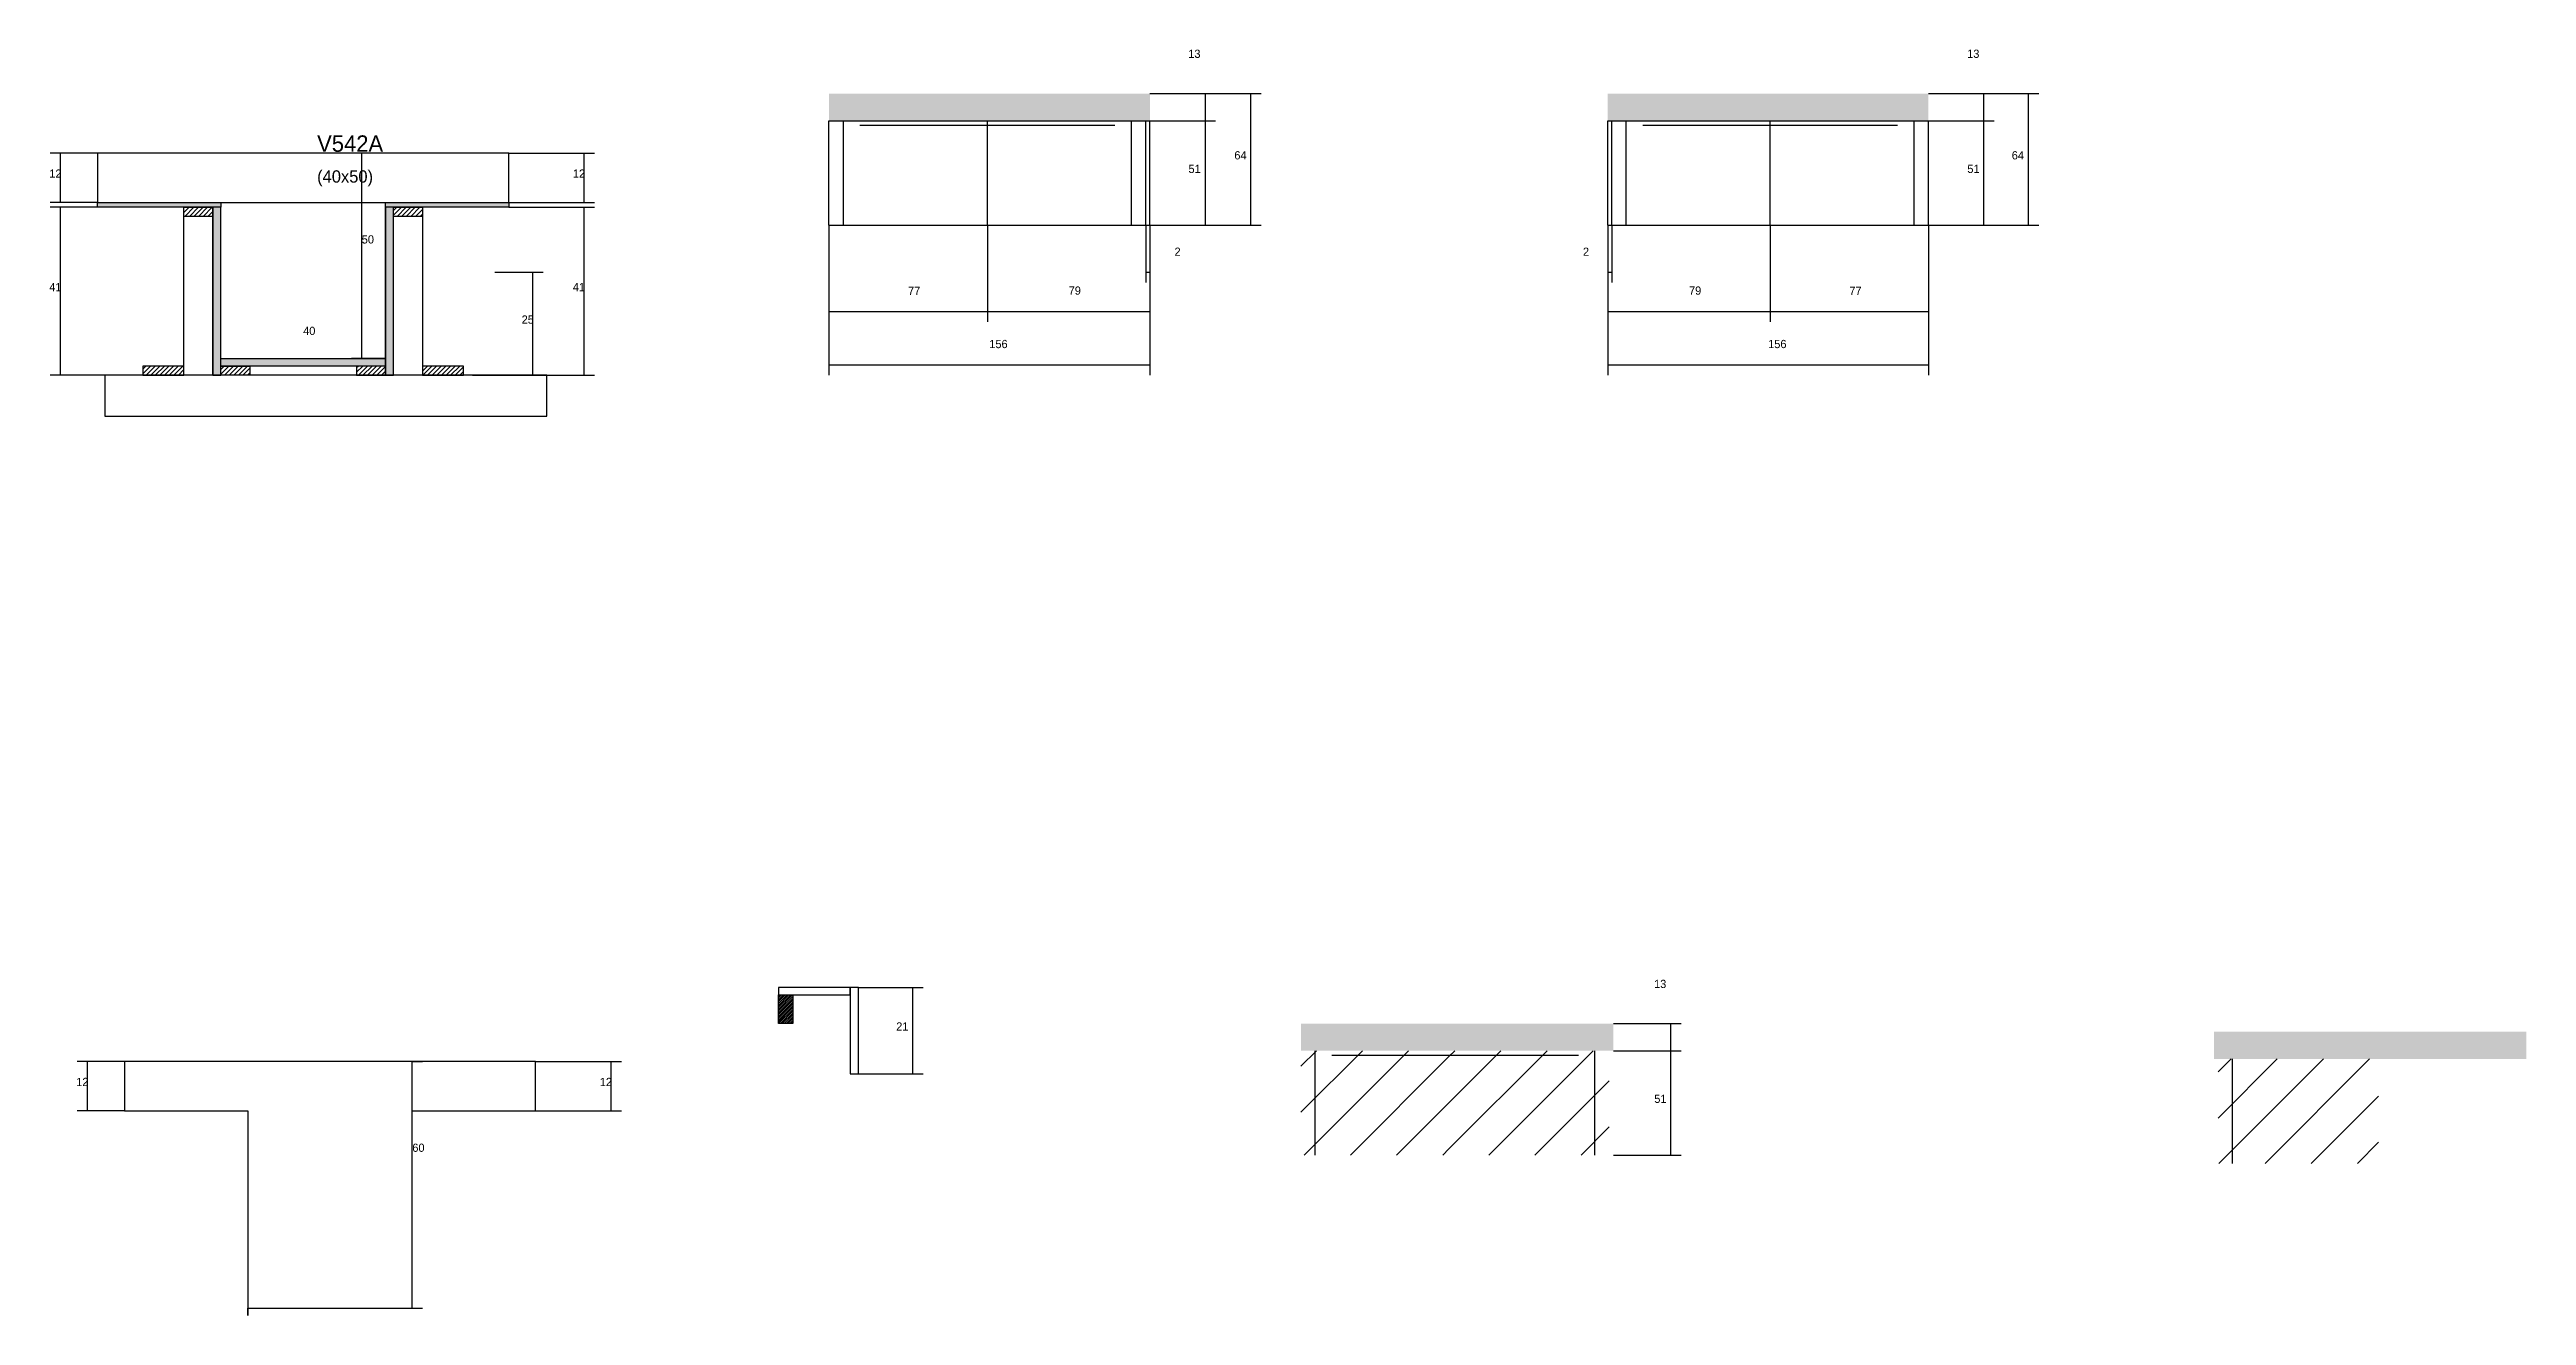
# Model space of a CAD drawing. Header units: metres. Extents: x -18189 to -16984, y -325 to 291.
import ezdxf

# ---------------------------------------------------------------- set-up
doc = ezdxf.new("R2010")
doc.units = ezdxf.units.M
for name, color, linetype in [('CONCRETO', 251, 'Continuous'), ('COTA', 241, 'Continuous'), ('Cota Seção (2x)', 4, 'Continuous'), ('Hachura', 253, 'Continuous'), ('Madeira', 126, 'Continuous'), ('Painéis', 200, 'Continuous'), ('SARR_2.2x7', 40, 'Continuous'), ('Texto Seção', 7, 'Continuous')]:
    doc.layers.add(name, color=color, linetype=linetype)

msp = doc.modelspace()

# ---------------------------------------------------------------- hatches: boundary and pattern name
at = {"layer": 'COTA'}
h = msp.add_hatch(dxfattribs=at)
h.set_pattern_fill('AR-CONC', scale=0.03)
h.paths.add_polyline_path([(-17809.7, 269.8), (-17809.7, 256.6), (-17809.7, 256.6), (-17653.6, 256.6), (-17653.6, 256.6), (-17653.6, 269.8), (-17653.6, 269.8), (-17809.7, 269.8)])
h = msp.add_hatch(dxfattribs=at)
h.set_pattern_fill('AR-CONC', scale=0.03)
h.paths.add_polyline_path([(-17430.8, 269.8), (-17430.8, 256.6), (-17430.8, 256.6), (-17274.8, 256.6), (-17274.8, 256.6), (-17274.8, 269.8), (-17274.8, 269.8), (-17430.8, 269.8)])
h = msp.add_hatch(dxfattribs=at)
h.set_pattern_fill('AR-CONC', scale=0.03)
h.paths.add_polyline_path([(-17428.1, -195.8), (-17428.1, -182.6), (-17580.1, -182.6), (-17580.1, -195.8), (-17508.1, -195.8)])
h = msp.add_hatch(dxfattribs=at)
h.set_pattern_fill('AR-CONC', scale=0.03)
h.paths.add_polyline_path([(-16983.9, -199.8), (-16983.9, -186.6), (-17135.9, -186.6), (-17135.9, -199.8), (-17055.9, -199.8)])
at = {"layer": 'Hachura'}
h = msp.add_hatch(color=8, dxfattribs=at)
h.dxf.hatch_style = 1
h.paths.add_polyline_path([(-18165.5, 214.5), (-18165.5, 216.9), (-18165.5, 216.9), (-18105.5, 216.9), (-18105.5, 216.9), (-18105.5, 214.5), (-18105.5, 214.5), (-18165.5, 214.5)])
h = msp.add_hatch(color=8, dxfattribs=at)
h.dxf.hatch_style = 1
h.paths.add_polyline_path([(-18025.5, 214.5), (-18025.5, 216.9), (-18025.5, 216.9), (-17965.5, 216.9), (-17965.5, 216.9), (-17965.5, 214.5), (-17965.5, 214.5), (-18025.5, 214.5)])
h = msp.add_hatch(dxfattribs=at)
h.set_pattern_fill('ANSI31', scale=0.5)
h.paths.add_polyline_path([(-18123.5, 210.1), (-18123.5, 214.5), (-18123.5, 214.5), (-18109.5, 214.5), (-18109.5, 214.5), (-18109.5, 210.1), (-18109.5, 210.1), (-18123.5, 210.1)])
h = msp.add_hatch(color=8, dxfattribs=at)
h.dxf.hatch_style = 1
h.paths.add_polyline_path([(-18105.5, 214.5), (-18109.5, 214.5), (-18109.5, 214.5), (-18109.5, 132.9), (-18109.5, 132.9), (-18105.5, 132.9), (-18105.5, 132.9), (-18105.5, 214.5)])
h = msp.add_hatch(color=8, dxfattribs=at)
h.dxf.hatch_style = 1
h.paths.add_polyline_path([(-18021.5, 214.5), (-18025.5, 214.5), (-18025.5, 214.5), (-18025.5, 132.9), (-18025.5, 132.9), (-18021.5, 132.9), (-18021.5, 132.9), (-18021.5, 214.5)])
h = msp.add_hatch(dxfattribs=at)
h.set_pattern_fill('ANSI31', scale=0.5)
h.paths.add_polyline_path([(-18021.5, 210.1), (-18021.5, 214.5), (-18021.5, 214.5), (-18007.5, 214.5), (-18007.5, 214.5), (-18007.5, 210.1), (-18007.5, 210.1), (-18021.5, 210.1)])
h = msp.add_hatch(dxfattribs=at)
h.set_pattern_fill('ANSI31', scale=0.5)
h.paths.add_polyline_path([(-18123.5, 132.9), (-18123.5, 137.3), (-18123.5, 137.3), (-18143.5, 137.3), (-18143.5, 137.3), (-18143.5, 132.9), (-18143.5, 132.9), (-18123.5, 132.9)])
h = msp.add_hatch(color=8, dxfattribs=at)
h.dxf.hatch_style = 1
h.paths.add_polyline_path([(-18105.5, 137.3), (-18105.5, 140.9), (-18105.5, 140.9), (-18025.5, 140.9), (-18025.5, 140.9), (-18025.5, 137.3), (-18025.5, 137.3), (-18105.5, 137.3)])
h = msp.add_hatch(dxfattribs=at)
h.set_pattern_fill('ANSI31', scale=0.5)
h.paths.add_polyline_path([(-18105.5, 132.9), (-18105.5, 137.3), (-18105.5, 137.3), (-18091.5, 137.3), (-18091.5, 137.3), (-18091.5, 132.9), (-18091.5, 132.9), (-18105.5, 132.9)])
h = msp.add_hatch(dxfattribs=at)
h.set_pattern_fill('ANSI31', scale=0.5)
h.paths.add_polyline_path([(-18025.5, 132.9), (-18025.5, 137.3), (-18025.5, 137.3), (-18039.5, 137.3), (-18039.5, 137.3), (-18039.5, 132.9), (-18039.5, 132.9), (-18025.5, 132.9)])
h = msp.add_hatch(dxfattribs=at)
h.set_pattern_fill('ANSI31', scale=0.5)
h.paths.add_polyline_path([(-17987.5, 132.9), (-17987.5, 137.3), (-17987.5, 137.3), (-18007.5, 137.3), (-18007.5, 137.3), (-18007.5, 132.9), (-18007.5, 132.9), (-17987.5, 132.9)])
h = msp.add_hatch(dxfattribs=at)
h.set_pattern_fill('ANSI31', scale=5)
h.paths.add_polyline_path([(-17508.1, -246.6), (-17508.1, -195.8), (-17580.1, -195.8), (-17580.1, -246.6)])
h = msp.add_hatch(dxfattribs=at)
h.set_pattern_fill('ANSI31', scale=5)
h.paths.add_polyline_path([(-17430.1, -246.6), (-17430.1, -195.8), (-17508.1, -195.8), (-17508.1, -246.6)])
h = msp.add_hatch(dxfattribs=at)
h.set_pattern_fill('ANSI31', scale=5)
h.paths.add_polyline_path([(-17055.9, -250.6), (-17055.9, -199.8), (-17133.9, -199.8), (-17133.9, -250.6)])
at = {"layer": 'Madeira'}
h = msp.add_hatch(dxfattribs=at)
h.set_pattern_fill('ANSI31', scale=0.2)
h.paths.add_polyline_path([(-17834.3, -182.6), (-17827.3, -182.6), (-17827.3, -168.6), (-17834.3, -168.6)])

# ---------------------------------------------------------------- linework, layer by layer
at = {"layer": 'CONCRETO'}
msp.add_lwpolyline([(-18025.5, 216.9), (-17965.5, 216.9), (-17965.5, 240.9), (-18025.5, 240.9), (-18025.5, 240.9), (-18165.5, 240.9), (-18165.5, 216.9)], dxfattribs=at)
for points in [[(-18165.5, 216.9), (-17965.5, 216.9), (-17965.5, 240.9), (-18165.5, 240.9)], [(-18092.4, -225), (-18092.4, -324.6), (-18092.4, -324.6), (-18092.4, -321), (-18012.4, -321), (-18012.4, -225), (-17952.4, -225), (-17952.4, -201), (-18012.4, -201), (-18012.4, -201), (-18092.4, -201), (-18152.4, -201), (-18152.4, -225)]]:
    msp.add_lwpolyline(points, close=True, dxfattribs=at)
at = {"layer": 'COTA'}
for p, q in [((-17653.6, 269.8), (-17621.6, 269.8)), ((-17653.6, 269.8), (-17599.4, 269.8)), ((-17626.6, 256.6), (-17626.6, 269.8)), ((-17604.4, 205.8), (-17604.4, 269.8)), ((-17274.8, 269.8), (-17242.8, 269.8)), ((-17274.8, 269.8), (-17221.2, 269.8)), ((-17247.8, 256.6), (-17247.8, 269.8)), ((-17226.2, 205.8), (-17226.2, 269.8)), ((-17655.6, 256.6), (-17621.6, 256.6)), ((-17653.6, 256.6), (-17621.6, 256.6)), ((-17626.6, 205.8), (-17626.6, 256.6)), ((-17274.8, 256.6), (-17242.8, 256.6)), ((-17274.8, 256.6), (-17242.8, 256.6)), ((-17247.8, 205.8), (-17247.8, 256.6)), ((-18165.5, 240.9), (-18188.5, 240.9)), ((-18183.5, 216.9), (-18183.5, 240.9)), ((-17965.5, 240.9), (-17923.8, 240.9)), ((-17928.8, 216.9), (-17928.8, 240.9)), ((-18165.5, 216.9), (-18188.5, 216.9)), ((-17965.5, 216.9), (-17923.8, 216.9)), ((-18123.5, 214.5), (-18188.5, 214.5)), ((-18183.5, 132.9), (-18183.5, 214.5)), ((-17965.5, 214.5), (-17923.8, 214.5)), ((-17928.8, 132.9), (-17928.8, 214.5)), ((-17809.7, 205.8), (-17809.7, 132.9)), ((-17809.7, 205.8), (-17809.7, 158.8)), ((-17732.6, 205.8), (-17732.6, 158.8)), ((-17732.6, 205.8), (-17732.6, 158.8)), ((-17655.6, 205.8), (-17621.6, 205.8)), ((-17655.6, 205.8), (-17655.6, 177.9)), ((-17653.6, 205.8), (-17653.6, 132.9)), ((-17653.6, 205.8), (-17653.6, 158.8)), ((-17653.6, 205.8), (-17653.6, 177.9)), ((-17653.6, 205.8), (-17599.4, 205.8)), ((-17430.8, 205.8), (-17430.8, 132.9)), ((-17430.8, 205.8), (-17430.8, 158.8)), ((-17430.8, 205.8), (-17430.8, 177.9)), ((-17428.8, 205.8), (-17428.8, 177.9)), ((-17351.8, 205.8), (-17351.8, 158.8)), ((-17351.8, 205.8), (-17351.8, 158.8)), ((-17274.8, 205.8), (-17274.8, 132.9)), ((-17274.8, 205.8), (-17242.8, 205.8)), ((-17274.8, 205.8), (-17274.8, 158.8)), ((-17274.8, 205.8), (-17221.2, 205.8)), ((-17972.2, 182.9), (-17948.7, 182.9)), ((-17953.7, 132.9), (-17953.7, 182.9)), ((-17655.6, 182.9), (-17653.6, 182.9)), ((-17430.8, 182.9), (-17428.8, 182.9)), ((-17809.7, 163.8), (-17732.6, 163.8)), ((-17732.6, 163.8), (-17653.6, 163.8)), ((-17430.8, 163.8), (-17351.8, 163.8)), ((-17351.8, 163.8), (-17274.8, 163.8)), ((-18123.5, 132.9), (-18188.5, 132.9)), ((-17983.1, 132.9), (-17923.8, 132.9)), ((-17972.2, 132.9), (-17948.7, 132.9)), ((-17809.7, 137.9), (-17653.6, 137.9)), ((-17430.8, 137.9), (-17274.8, 137.9)), ((-17795.4, -165), (-17763.9, -165)), ((-17768.9, -207), (-17768.9, -165)), ((-17428.1, -182.6), (-17395.1, -182.6)), ((-17400.1, -195.8), (-17400.1, -182.6)), ((-18152.4, -201), (-18175.4, -201)), ((-18170.4, -225), (-18170.4, -201)), ((-17952.4, -201), (-17910.7, -201)), ((-17915.7, -225), (-17915.7, -201)), ((-17428.1, -195.8), (-17395.1, -195.8)), ((-17428.1, -195.8), (-17395.1, -195.8)), ((-17400.1, -246.6), (-17400.1, -195.8)), ((-17795.4, -207), (-17763.9, -207)), ((-18152.4, -225), (-18175.4, -225)), ((-17952.4, -225), (-17910.7, -225)), ((-17428.1, -246.6), (-17395.1, -246.6))]:
    msp.add_line(p, q, dxfattribs=at)
at = {"layer": 'Cota Seção (2x)'}
for p, q in [((-18025.5, 240.9), (-18042, 240.9)), ((-18037, 140.9), (-18037, 240.9)), ((-18105.5, 132.9), (-18105.5, 145.9)), ((-18025.5, 132.9), (-18025.5, 145.9)), ((-18105.5, 140.9), (-18025.5, 140.9)), ((-18025.5, 140.9), (-18042, 140.9)), ((-18012.4, -321), (-18012.4, -201)), ((-18012.4, -201), (-18007.4, -201)), ((-18012.4, -321), (-18007.4, -321))]:
    msp.add_line(p, q, dxfattribs=at)
at = {"layer": 'Madeira'}
for points in [[(-18123.5, 210.1), (-18123.5, 214.5), (-18109.5, 214.5), (-18109.5, 210.1)], [(-18123.5, 214.5), (-18109.5, 214.5), (-18109.5, 132.9), (-18123.5, 132.9)], [(-18021.5, 210.1), (-18021.5, 214.5), (-18007.5, 214.5), (-18007.5, 210.1)], [(-18021.5, 214.5), (-18007.5, 214.5), (-18007.5, 132.9), (-18021.5, 132.9)], [(-18161.9, 112.9), (-17946.9, 112.9), (-17946.9, 132.9), (-18161.9, 132.9)], [(-18123.5, 132.9), (-18123.5, 137.3), (-18143.5, 137.3), (-18143.5, 132.9)], [(-18105.5, 132.9), (-18105.5, 137.3), (-18091.5, 137.3), (-18091.5, 132.9)], [(-18025.5, 132.9), (-18025.5, 137.3), (-18039.5, 137.3), (-18039.5, 132.9)], [(-17987.5, 132.9), (-17987.5, 137.3), (-18007.5, 137.3), (-18007.5, 132.9)], [(-17834.3, -168.6), (-17827.3, -168.6), (-17827.3, -182.6), (-17834.3, -182.6)]]:
    msp.add_lwpolyline(points, close=True, dxfattribs=at)
at = {"layer": 'Painéis'}
for p, q in [((-17809.7, 256.6), (-17653.6, 256.6)), ((-17809.7, 205.8), (-17809.7, 256.6)), ((-17732.6, 205.8), (-17732.6, 256.6)), ((-17655.6, 205.8), (-17655.6, 256.6)), ((-17653.6, 205.8), (-17653.6, 256.6)), ((-17430.8, 256.6), (-17274.8, 256.6)), ((-17430.8, 205.8), (-17430.8, 256.6)), ((-17428.8, 205.8), (-17428.8, 256.6)), ((-17351.8, 205.8), (-17351.8, 256.6)), ((-17274.8, 205.8), (-17274.8, 256.6)), ((-18165.5, 216.9), (-18105.5, 216.9)), ((-18025.5, 216.9), (-17965.5, 216.9)), ((-18109.5, 132.9), (-18109.5, 214.5)), ((-18025.5, 132.9), (-18025.5, 214.5)), ((-17809.7, 205.8), (-17653.6, 205.8)), ((-17430.8, 205.8), (-17274.8, 205.8)), ((-18105.5, 140.9), (-18025.5, 140.9)), ((-18105.5, 137.3), (-18105.5, 140.9)), ((-18025.5, 137.3), (-18025.5, 140.9))]:
    msp.add_line(p, q, dxfattribs=at)
for points in [[(-18165.5, 214.5), (-18165.5, 216.9), (-18105.5, 216.9), (-18105.5, 214.5)], [(-18025.5, 214.5), (-18025.5, 216.9), (-17965.5, 216.9), (-17965.5, 214.5)], [(-18105.5, 214.5), (-18109.5, 214.5), (-18109.5, 132.9), (-18105.5, 132.9)], [(-18021.5, 214.5), (-18025.5, 214.5), (-18025.5, 132.9), (-18021.5, 132.9)], [(-18105.5, 137.3), (-18105.5, 140.9), (-18025.5, 140.9), (-18025.5, 137.3)], [(-17799.4, -207), (-17795.4, -207), (-17795.4, -165), (-17799.4, -165)]]:
    msp.add_lwpolyline(points, close=True, dxfattribs=at)
msp.add_lwpolyline([(-17799.4, -165), (-17834.3, -165), (-17834.3, -168.6), (-17799.4, -168.6), (-17799.4, -165)], dxfattribs=at)
at = {"layer": 'SARR_2.2x7'}
for p, q in [((-17802.7, 205.8), (-17802.7, 256.6)), ((-17794.7, 254.4), (-17732.6, 254.4)), ((-17732.6, 254.4), (-17670.6, 254.4)), ((-17662.6, 205.8), (-17662.6, 256.6)), ((-17421.8, 205.8), (-17421.8, 256.6)), ((-17413.8, 254.4), (-17351.8, 254.4)), ((-17351.8, 254.4), (-17289.8, 254.4)), ((-17281.8, 205.8), (-17281.8, 256.6)), ((-17573.1, -246.6), (-17573.1, -195.8)), ((-17565.1, -198), (-17508.1, -198)), ((-17508.1, -198), (-17445.1, -198)), ((-17437.1, -246.6), (-17437.1, -195.8)), ((-17126.9, -250.6), (-17126.9, -199.8))]:
    msp.add_line(p, q, dxfattribs=at)

# ---------------------------------------------------------------- texts
at = {"layer": 'COTA'}
for s, p in [('13', (-17634.9, 287.2)), ('13', (-17256, 287.2)), ('64', (-17612.5, 237.8)), ('64', (-17234.3, 237.8)), ('12', (-18189, 228.9)), ('12', (-17934.3, 228.9)), ('51', (-17634.8, 231.2)), ('51', (-17255.9, 231.2)), ('2', (-17641.6, 190.9)), ('2', (-17442.9, 190.9)), ('41', (-18189, 173.7)), ('41', (-17934.3, 173.7)), ('77', (-17771.2, 171.9)), ('79', (-17693.1, 172)), ('79', (-17391.3, 172)), ('77', (-17313.3, 171.9)), ('25', (-17959.2, 157.9)), ('156', (-17731.7, 146)), ('156', (-17352.8, 146)), ('13', (-17408.3, -165.3)), ('21', (-17777, -186)), ('12', (-18175.9, -213)), ('12', (-17921.2, -213)), ('51', (-17408.2, -221.2))]:
    msp.add_text(s, height=4, dxfattribs=at).set_placement(p)
at = {"layer": 'Cota Seção (2x)'}
for s, p in [('50', (-18037, 196.9)), ('40', (-18065.5, 152.4)), ('60', (-18012.4, -245))]:
    msp.add_text(s, height=4, dxfattribs=at).set_placement(p)
at = {"layer": 'Texto Seção'}
for s, height, p in [('V542A', 8, (-18058.7, 241.5)), ('(40x50)', 6, (-18058.7, 226.5))]:
    msp.add_text(s, height=height, dxfattribs=at).set_placement(p)

doc.saveas('drawing.dxf')
